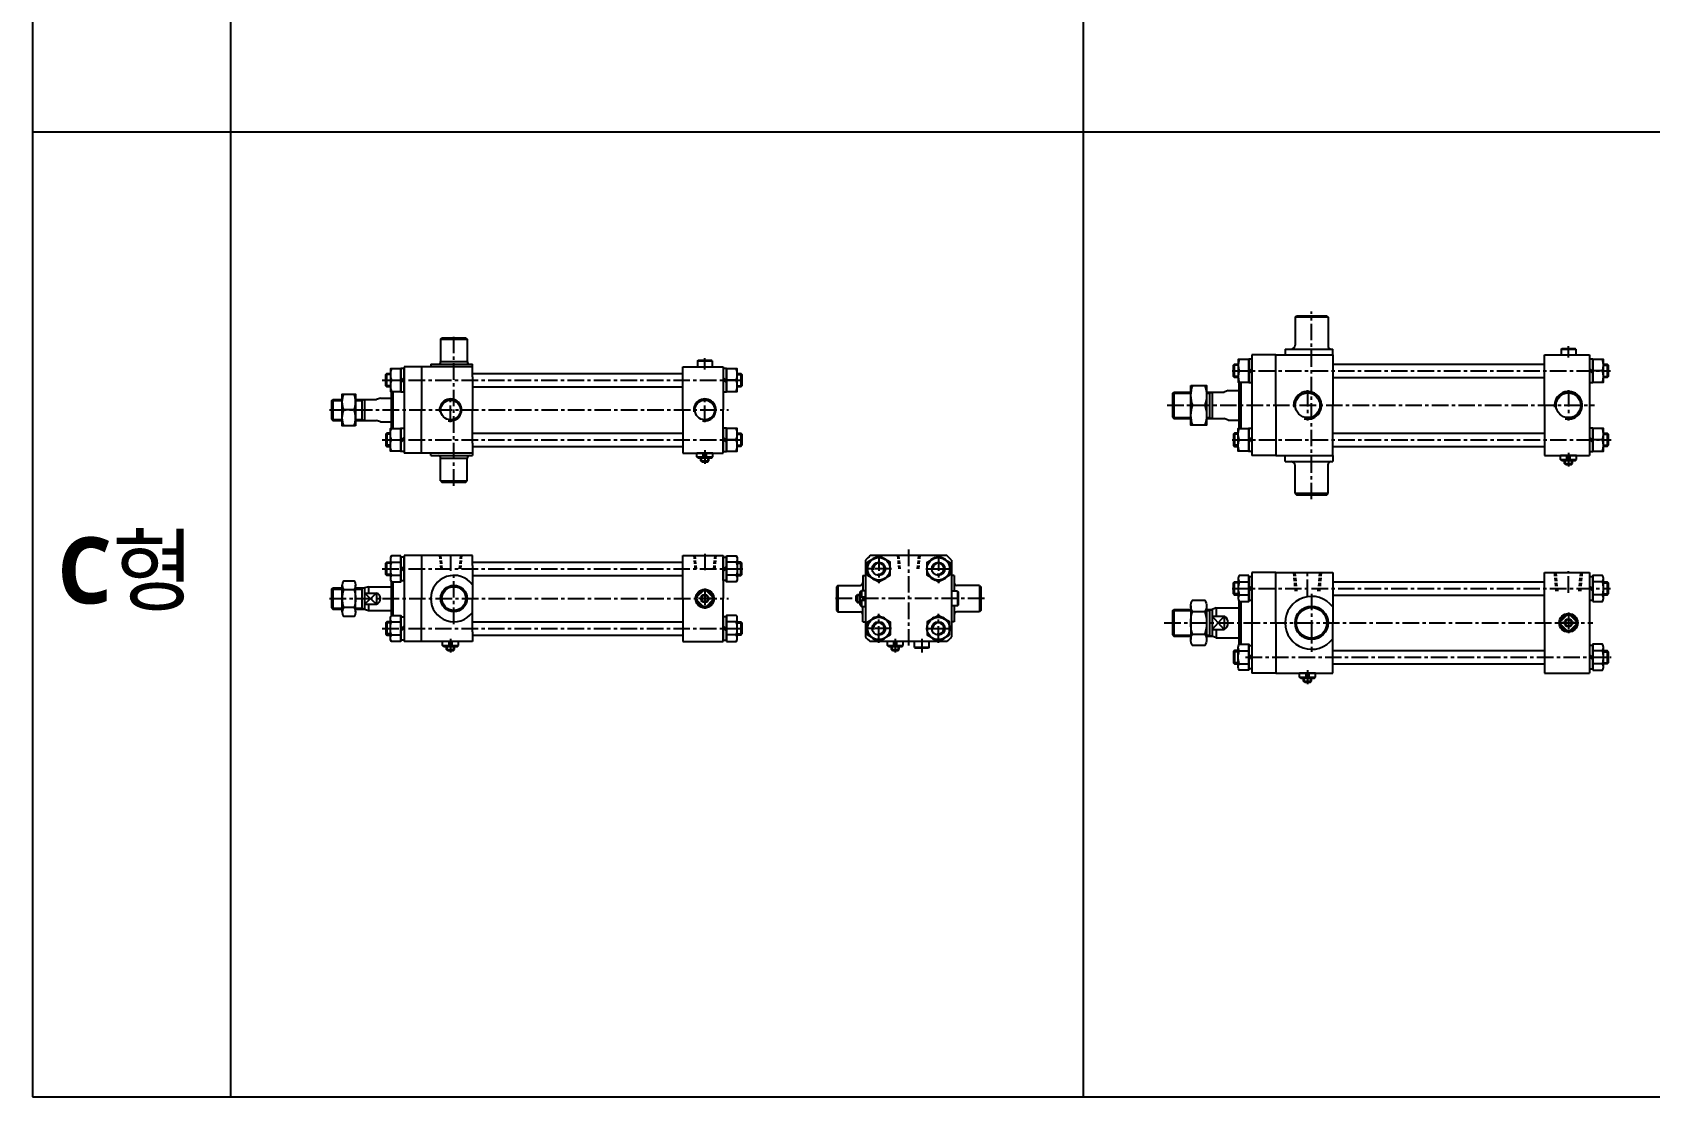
# Model space of a CAD drawing. Extents: x -819 to 29893, y -8942 to 9886.
# Drawn here: x 0 to 1222, y 1846 to 2649 of the extents above; entities that cross this region are included whole.
import ezdxf

# ---------------------------------------------------------------- set-up
doc = ezdxf.new("R2010")
doc.units = 0
doc.header["$LTSCALE"] = 10
doc.header["$MEASUREMENT"] = 0
doc.linetypes.add('CENTER', pattern=[2, 1.25, -0.25, 0.25, -0.25])
doc.linetypes.add('HIDDEN', pattern=[0.375, 0.25, -0.125])
doc.layers.get('0').update_dxf_attribs({"linetype": 'CONTINUOUS'})
for name, color, linetype in [('CENTER', 1, 'CENTER'), ('ML', 7, 'CONTINUOUS'), ('THIN', 3, 'CONTINUOUS')]:
    doc.layers.add(name, color=color, linetype=linetype)
doc.styles.add('문자', font='romans.shx')

msp = doc.modelspace()

# ---------------------------------------------------------------- linework, layer by layer
for p, q in [((0, 3452.3), (0, 1845.5)), ((150, 1845.5), (150, 3452.3)), ((794, 1845.5), (794, 3452.3)), ((0, 2573.9), (4840.2, 2573.9)), ((0, 1845.5), (4840.2, 1845.5))]:
    msp.add_line(p, q)
at = {"layer": 'CENTER'}
for p, q in [((639.3, 2254.9), (639.3, 2233.1)), ((684.3, 2254.9), (684.3, 2233.1)), ((648.8, 2244), (629.9, 2244)), ((674.9, 2244), (693.8, 2244)), ((648.8, 2199), (629.9, 2199)), ((639.3, 2188.1), (639.3, 2209.9)), ((674.9, 2199), (693.8, 2199)), ((684.3, 2188.1), (684.3, 2209.9))]:
    msp.add_line(p, q, dxfattribs=at)
at = {"layer": 'ML'}
for p, q in [((953.7, 2433.9), (954.7, 2434.9)), ((978.7, 2433.9), (953.7, 2433.9)), ((953.7, 2433.9), (953.7, 2412.9)), ((977.7, 2434.9), (978.7, 2433.9)), ((978.7, 2433.9), (978.7, 2411.9)), ((308.4, 2417.4), (309.4, 2418.4)), ((308.4, 2417.4), (308.4, 2400.4)), ((308.4, 2417.4), (328.4, 2417.4)), ((327.4, 2418.4), (328.4, 2417.4)), ((328.4, 2417.4), (328.4, 2400.4)), ((946.2, 2409.9), (946.2, 2405.4)), ((982.2, 2405.4), (982.2, 2409.9)), ((1154.7, 2409.9), (1155.2, 2410.4)), ((1154.7, 2409.9), (1165.7, 2409.9)), ((1155.2, 2410.4), (1165.2, 2410.4)), ((1165.7, 2409.9), (1165.2, 2410.4)), ((280.9, 2396.4), (280.9, 2331.4)), ((293.9, 2396.4), (280.9, 2396.4)), ((332.4, 2396.4), (293.9, 2396.4)), ((293.9, 2396.4), (293.9, 2363.9)), ((300.9, 2398.4), (300.9, 2396.4)), ((308.4, 2400.4), (328.4, 2400.4)), ((332.4, 2396.4), (332.4, 2398.4)), ((332.4, 2388.9), (332.4, 2396.4)), ((491.4, 2363.9), (491.4, 2396.4)), ((491.4, 2396.4), (521.9, 2396.4)), ((502.4, 2400.9), (502.9, 2401.4)), ((502.4, 2400.9), (513.4, 2400.9)), ((502.9, 2401.4), (512.9, 2401.4)), ((513.4, 2400.9), (512.9, 2401.4)), ((521.9, 2396.4), (521.9, 2363.9)), ((908, 2388.4), (908, 2398.4)), ((918.7, 2395.3), (921.2, 2392.8)), ((921.2, 2405.4), (921.2, 2329.4)), ((939.2, 2405.4), (921.2, 2405.4)), ((939.2, 2367.4), (939.2, 2405.4)), ((939.2, 2405.4), (982.2, 2405.4)), ((982.2, 2405.4), (982.2, 2367.4)), ((1142.2, 2367.4), (1142.2, 2405.4)), ((1142.2, 2405.4), (1176.2, 2405.4)), ((1154.7, 2405.4), (1165.7, 2405.4)), ((1176.2, 2405.4), (1176.2, 2329.4)), ((1178.7, 2392.8), (1176.2, 2395.3)), ((1189.4, 2398.4), (1189.4, 2388.4)), ((267.7, 2381.4), (267.7, 2391.4)), ((271.2, 2386.4), (278.4, 2386.4)), ((278.4, 2388.3), (280.9, 2385.8)), ((278.4, 2386.9), (280.9, 2384.4)), ((332.4, 2388.9), (332.4, 2363.9)), ((524.4, 2385.8), (521.9, 2388.3)), ((524.4, 2384.4), (521.9, 2386.9)), ((531.7, 2386.4), (524.4, 2386.4)), ((535.1, 2391.4), (535.1, 2381.4)), ((911.2, 2384.9), (911.2, 2349.9)), ((911.5, 2393.4), (918.7, 2393.4)), ((912.7, 2384.9), (912.7, 2349.9)), ((918.7, 2393.9), (921.2, 2391.4)), ((1178.7, 2391.4), (1176.2, 2393.9)), ((1186, 2393.4), (1178.7, 2393.4)), ((225.9, 2370.9), (226.9, 2371.9)), ((225.9, 2370.9), (225.9, 2356.9)), ((226.9, 2371.9), (226.9, 2355.9)), ((248.9, 2371.9), (248.9, 2355.9)), ((250.9, 2371.9), (250.9, 2355.9)), ((262.9, 2372.9), (259.9, 2371.9)), ((270.9, 2377.9), (270.9, 2349.9)), ((272.4, 2377.9), (272.4, 2349.9)), ((862.2, 2377.4), (862.2, 2357.4)), ((889.2, 2377.4), (889.2, 2357.4)), ((891.2, 2377.4), (891.2, 2357.4)), ((903.2, 2378.6), (900.2, 2377.4)), ((244.1, 2363.9), (235.2, 2363.9)), ((293.9, 2331.4), (293.9, 2363.9)), ((332.4, 2338.9), (332.4, 2363.9)), ((491.4, 2363.9), (491.4, 2331.4)), ((521.9, 2331.4), (521.9, 2363.9)), ((874.9, 2367.4), (885.5, 2367.4)), ((939.2, 2367.4), (939.2, 2329.4)), ((982.2, 2329.4), (982.2, 2367.4)), ((1142.2, 2367.4), (1142.2, 2329.4)), ((225.9, 2356.9), (226.9, 2355.9)), ((262.9, 2354.9), (259.9, 2355.9)), ((267.7, 2346.4), (267.7, 2336.4)), ((535.1, 2346.4), (535.1, 2336.4)), ((903.2, 2356.2), (900.2, 2357.4)), ((908, 2346.4), (908, 2336.4)), ((1189.4, 2346.4), (1189.4, 2336.4)), ((271.2, 2341.4), (278.4, 2341.4)), ((278.4, 2340.8), (280.9, 2343.3)), ((278.4, 2339.4), (280.9, 2341.9)), ((332.4, 2338.9), (332.4, 2331.4)), ((524.4, 2340.8), (521.9, 2343.3)), ((524.4, 2339.4), (521.9, 2341.9)), ((531.7, 2341.4), (524.4, 2341.4)), ((911.5, 2341.4), (918.7, 2341.4)), ((918.7, 2340.8), (921.2, 2343.3)), ((918.7, 2339.4), (921.2, 2341.9)), ((1178.7, 2340.8), (1176.2, 2343.3)), ((1178.7, 2339.4), (1176.2, 2341.9)), ((1186, 2341.4), (1178.7, 2341.4)), ((293.9, 2331.4), (280.9, 2331.4)), ((332.4, 2331.4), (293.9, 2331.4)), ((300.9, 2329.4), (300.9, 2331.4)), ((308.4, 2310.4), (308.4, 2327.4)), ((308.4, 2327.4), (328.4, 2327.4)), ((328.4, 2310.4), (328.4, 2327.4)), ((332.4, 2331.4), (332.4, 2329.4)), ((491.4, 2331.4), (521.9, 2331.4)), ((513.9, 2331.4), (501.9, 2331.4)), ((501.9, 2328.4), (501.9, 2331.4)), ((501.9, 2328.4), (506.7, 2328.4)), ((502.9, 2327.4), (501.9, 2328.4)), ((512.9, 2327.4), (502.9, 2327.4)), ((504.9, 2325.4), (504.9, 2327.4)), ((504.9, 2325.4), (510.9, 2325.4)), ((505.9, 2324.4), (504.9, 2325.4)), ((509.9, 2324.4), (505.9, 2324.4)), ((506.7, 2327.4), (506.7, 2331.4)), ((509.1, 2327.4), (509.1, 2331.4)), ((509.1, 2328.4), (513.9, 2328.4)), ((509.9, 2324.4), (510.9, 2325.4)), ((510.9, 2325.4), (510.9, 2327.4)), ((512.9, 2327.4), (513.9, 2328.4)), ((513.9, 2328.4), (513.9, 2331.4)), ((939.2, 2329.4), (921.2, 2329.4)), ((939.2, 2329.4), (982.2, 2329.4)), ((946.2, 2324.9), (946.2, 2329.4)), ((953.7, 2300.9), (953.7, 2321.9)), ((978.7, 2300.9), (978.7, 2322.9)), ((982.2, 2329.4), (982.2, 2324.9)), ((1142.2, 2329.4), (1176.2, 2329.4)), ((1166.2, 2329.4), (1154.2, 2329.4)), ((1154.2, 2326.4), (1154.2, 2329.4)), ((1154.2, 2326.4), (1159, 2326.4)), ((1155.2, 2325.4), (1154.2, 2326.4)), ((1165.2, 2325.4), (1155.2, 2325.4)), ((1157.2, 2323.4), (1157.2, 2325.4)), ((1157.2, 2323.4), (1163.2, 2323.4)), ((1158.2, 2322.4), (1157.2, 2323.4)), ((1162.2, 2322.4), (1158.2, 2322.4)), ((1159, 2325.4), (1159, 2329.4)), ((1161.4, 2325.4), (1161.4, 2329.4)), ((1161.4, 2326.4), (1166.2, 2326.4)), ((1162.2, 2322.4), (1163.2, 2323.4)), ((1163.2, 2323.4), (1163.2, 2325.4)), ((1165.2, 2325.4), (1166.2, 2326.4)), ((1166.2, 2326.4), (1166.2, 2329.4)), ((308.4, 2310.4), (328.4, 2310.4)), ((308.4, 2310.4), (309.4, 2309.4)), ((327.4, 2309.4), (328.4, 2310.4)), ((978.7, 2300.9), (953.7, 2300.9)), ((953.7, 2300.9), (954.7, 2299.9)), ((977.7, 2299.9), (978.7, 2300.9)), ((267.7, 2239), (267.7, 2249)), ((270.4, 2251.4), (270.4, 2236.6)), ((271.2, 2248.9), (278.4, 2248.9)), ((293.9, 2254), (280.9, 2254)), ((280.9, 2254), (280.9, 2189)), ((293.9, 2254), (293.9, 2221.5)), ((332.4, 2254), (293.9, 2254)), ((332.4, 2246.5), (332.4, 2254)), ((491.4, 2254), (521.9, 2254)), ((491.4, 2221.5), (491.4, 2254)), ((521.9, 2254), (521.9, 2221.5)), ((531.7, 2248.9), (524.4, 2248.9)), ((532.4, 2251.4), (532.4, 2236.6)), ((535.1, 2239), (535.1, 2249)), ((629.3, 2250.4), (629.3, 2192.6)), ((690.7, 2254), (632.9, 2254)), ((694.3, 2250.4), (694.3, 2192.6)), ((271.2, 2239.1), (278.4, 2239.1)), ((278.4, 2246), (280.9, 2243.5)), ((278.4, 2244.5), (280.9, 2242)), ((332.4, 2246.5), (332.4, 2221.5)), ((524.4, 2246), (521.9, 2243.5)), ((524.4, 2244.5), (521.9, 2242)), ((531.7, 2239.1), (524.4, 2239.1)), ((627.3, 2239), (627.3, 2227.5)), ((627.3, 2239), (628.8, 2239)), ((696.3, 2239), (694.8, 2239)), ((696.3, 2239), (696.3, 2227)), ((910.7, 2236.6), (910.7, 2221.8)), ((939.2, 2241.2), (921.2, 2241.2)), ((921.2, 2241.2), (921.2, 2165.2)), ((939.2, 2241.2), (982.2, 2241.2)), ((939.2, 2203.2), (939.2, 2241.2)), ((982.2, 2241.2), (982.2, 2203.2)), ((1142.2, 2203.2), (1142.2, 2241.2)), ((1142.2, 2241.2), (1176.2, 2241.2)), ((1176.2, 2241.2), (1176.2, 2165.2)), ((1186.7, 2221.8), (1186.7, 2236.6)), ((225.9, 2228.5), (226.9, 2229.5)), ((225.9, 2228.5), (225.9, 2214.5)), ((226.9, 2229.5), (226.9, 2213.5)), ((234.1, 2211.4), (234.1, 2231.6)), ((243.1, 2228.2), (235.2, 2228.2)), ((244.2, 2211.4), (244.2, 2231.6)), ((248.9, 2229.5), (248.9, 2213.5)), ((253.9, 2230.5), (250.9, 2229.5)), ((250.9, 2229.5), (250.9, 2213.5)), ((250.9, 2225.6), (259.9, 2225.6)), ((253.9, 2230.5), (253.9, 2225.6)), ((259.9, 2225.6), (259.9, 2217.4)), ((270.9, 2234.6), (270.9, 2208.4)), ((272.4, 2234.2), (272.4, 2208.8)), ((506.7, 2227.4), (502, 2222.7)), ((509.1, 2227.4), (513.8, 2222.7)), ((608.3, 2231.5), (607.3, 2230.5)), ((607.3, 2230.5), (607.3, 2212.5)), ((608.3, 2231.5), (608.3, 2211.5)), ((608.3, 2231.5), (625.3, 2231.5)), ((622.3, 2223.5), (623.3, 2224.5)), ((622.3, 2219.5), (622.3, 2223.5)), ((623.3, 2224.5), (625.3, 2224.5)), ((623.3, 2224.5), (623.3, 2218.5)), ((625.3, 2226.5), (626.3, 2227.5)), ((625.3, 2216.5), (625.3, 2226.5)), ((626.3, 2227.5), (626.3, 2222.7)), ((626.3, 2227.5), (629.3, 2227.5)), ((629.3, 2215.5), (629.3, 2227.5)), ((715.3, 2231.5), (698.3, 2231.5)), ((698.8, 2227), (698.8, 2216)), ((698.8, 2227), (699.3, 2226.5)), ((699.3, 2226.5), (699.3, 2216.5)), ((715.3, 2231.5), (715.3, 2211.5)), ((715.3, 2231.5), (716.3, 2230.5)), ((716.3, 2230.5), (716.3, 2212.5)), ((908, 2224.2), (908, 2234.2)), ((911.5, 2234.1), (918.7, 2234.1)), ((911.5, 2224.3), (918.7, 2224.3)), ((918.7, 2231.2), (921.2, 2228.7)), ((918.7, 2229.7), (921.2, 2227.2)), ((1178.7, 2228.7), (1176.2, 2231.2)), ((1178.7, 2227.2), (1176.2, 2229.7)), ((1186, 2234.1), (1178.7, 2234.1)), ((1186, 2224.3), (1178.7, 2224.3)), ((1189.4, 2234.2), (1189.4, 2224.2)), ((225.9, 2214.5), (226.9, 2213.5)), ((243.1, 2214.7), (235.2, 2214.7)), ((250.9, 2217.4), (259.9, 2217.4)), ((250.9, 2213.5), (253.9, 2212.5)), ((253.9, 2217.4), (253.9, 2212.5)), ((293.9, 2189), (293.9, 2221.5)), ((332.4, 2196.5), (332.4, 2221.5)), ((491.4, 2221.5), (491.4, 2189)), ((502, 2220.3), (506.7, 2215.6)), ((513.8, 2220.3), (509.1, 2215.6)), ((521.9, 2189), (521.9, 2221.5)), ((607.3, 2212.5), (608.3, 2211.5)), ((608.3, 2211.5), (625.3, 2211.5)), ((622.3, 2219.5), (623.3, 2218.5)), ((623.3, 2218.5), (625.3, 2218.5)), ((625.3, 2222.7), (629.3, 2222.7)), ((625.3, 2220.3), (629.3, 2220.3)), ((625.3, 2216.5), (626.3, 2215.5)), ((626.3, 2220.3), (626.3, 2215.5)), ((626.3, 2215.5), (629.3, 2215.5)), ((627.3, 2204), (627.3, 2215.5)), ((696.3, 2216), (696.3, 2204)), ((715.3, 2211.5), (698.3, 2211.5)), ((698.8, 2216), (699.3, 2216.5)), ((716.3, 2212.5), (715.3, 2211.5)), ((862.2, 2213.2), (862.2, 2193.2)), ((874.9, 2216), (874.9, 2190.5)), ((876.2, 2211.7), (885.6, 2211.7)), ((886.9, 2216), (886.9, 2190.5)), ((889.2, 2213.2), (889.2, 2193.2)), ((894.2, 2214.4), (891.2, 2213.2)), ((891.2, 2213.2), (891.2, 2193.2)), ((894.2, 2214.4), (894.2, 2208.2)), ((911.2, 2219.8), (911.2, 2186.6)), ((912.7, 2219.4), (912.7, 2187)), ((267.7, 2204), (267.7, 2194)), ((270.4, 2191.6), (270.4, 2206.4)), ((271.2, 2203.9), (278.4, 2203.9)), ((278.4, 2198.5), (280.9, 2201)), ((278.4, 2197), (280.9, 2199.5)), ((524.4, 2198.5), (521.9, 2201)), ((524.4, 2197), (521.9, 2199.5)), ((531.7, 2203.9), (524.4, 2203.9)), ((532.4, 2191.6), (532.4, 2206.4)), ((535.1, 2204), (535.1, 2194)), ((627.3, 2204), (628.8, 2204)), ((696.3, 2204), (694.8, 2204)), ((891.2, 2208.2), (900.5, 2208.2)), ((900.2, 2208.2), (900.2, 2198.2)), ((939.2, 2203.2), (939.2, 2165.2)), ((982.2, 2165.2), (982.2, 2203.2)), ((1142.2, 2203.2), (1142.2, 2165.2)), ((1159, 2209.1), (1154.4, 2204.4)), ((1154.4, 2202), (1159, 2197.3)), ((1161.4, 2209.1), (1166.1, 2204.4)), ((1166.1, 2202), (1161.4, 2197.3)), ((271.2, 2194.1), (278.4, 2194.1)), ((293.9, 2189), (280.9, 2189)), ((332.4, 2189), (293.9, 2189)), ((321.9, 2189), (309.9, 2189)), ((309.9, 2186), (309.9, 2189)), ((314.7, 2185), (314.7, 2189)), ((317.1, 2185), (317.1, 2189)), ((321.9, 2186), (321.9, 2189)), ((332.4, 2196.5), (332.4, 2189)), ((491.4, 2189), (521.9, 2189)), ((531.7, 2194.1), (524.4, 2194.1)), ((690.7, 2189), (632.9, 2189)), ((645.8, 2186), (645.8, 2189)), ((650.6, 2185), (650.6, 2189)), ((653, 2185), (653, 2189)), ((657.8, 2186), (657.8, 2189)), ((876.2, 2194.7), (885.6, 2194.7)), ((891.2, 2198.2), (900.2, 2198.2)), ((894.2, 2192), (891.2, 2193.2)), ((894.2, 2198.2), (894.2, 2192)), ((310.9, 2185), (309.9, 2186)), ((309.9, 2186), (314.7, 2186)), ((320.9, 2185), (310.9, 2185)), ((312.9, 2183), (312.9, 2185)), ((312.9, 2183), (318.9, 2183)), ((313.9, 2182), (312.9, 2183)), ((317.9, 2182), (313.9, 2182)), ((317.1, 2186), (321.9, 2186)), ((317.9, 2182), (318.9, 2183)), ((318.9, 2183), (318.9, 2185)), ((320.9, 2185), (321.9, 2186)), ((645.8, 2186), (650.6, 2186)), ((646.8, 2185), (645.8, 2186)), ((656.8, 2185), (646.8, 2185)), ((648.8, 2183), (648.8, 2185)), ((648.8, 2183), (654.8, 2183)), ((649.8, 2182), (648.8, 2183)), ((653.8, 2182), (649.8, 2182)), ((653, 2186), (657.8, 2186)), ((653.8, 2182), (654.8, 2183)), ((654.8, 2183), (654.8, 2185)), ((656.8, 2185), (657.8, 2186)), ((677.3, 2184.5), (666.3, 2184.5)), ((666.3, 2184.5), (666.8, 2184)), ((676.8, 2184), (666.8, 2184)), ((677.3, 2184.5), (676.8, 2184)), ((908, 2182.2), (908, 2172.2)), ((910.7, 2169.8), (910.7, 2184.6)), ((911.5, 2182.1), (918.7, 2182.1)), ((918.7, 2176.7), (921.2, 2179.2)), ((918.7, 2175.2), (921.2, 2177.7)), ((1178.7, 2176.7), (1176.2, 2179.2)), ((1178.7, 2175.2), (1176.2, 2177.7)), ((1186, 2182.1), (1178.7, 2182.1)), ((1186.7, 2169.8), (1186.7, 2184.6)), ((1189.4, 2182.2), (1189.4, 2172.2)), ((911.5, 2172.3), (918.7, 2172.3)), ((939.2, 2165.2), (921.2, 2165.2)), ((939.2, 2165.2), (982.2, 2165.2)), ((969.2, 2165.2), (957.2, 2165.2)), ((957.2, 2162.2), (957.2, 2165.2)), ((958.2, 2161.2), (957.2, 2162.2)), ((957.2, 2162.2), (962, 2162.2)), ((962, 2161.2), (962, 2165.2)), ((964.4, 2161.2), (964.4, 2165.2)), ((964.4, 2162.2), (969.2, 2162.2)), ((968.2, 2161.2), (969.2, 2162.2)), ((969.2, 2162.2), (969.2, 2165.2)), ((1142.2, 2165.2), (1176.2, 2165.2)), ((1186, 2172.3), (1178.7, 2172.3)), ((968.2, 2161.2), (958.2, 2161.2)), ((960.2, 2159.2), (960.2, 2161.2)), ((960.2, 2159.2), (966.2, 2159.2)), ((961.2, 2158.2), (960.2, 2159.2)), ((965.2, 2158.2), (961.2, 2158.2)), ((965.2, 2158.2), (966.2, 2159.2)), ((966.2, 2159.2), (966.2, 2161.2))]:
    msp.add_line(p, q, dxfattribs=at)
at = {"layer": 'ML', "color": 7, "linetype": 'Continuous'}
for p, q in [((954.7, 2434.9), (977.7, 2434.9)), ((309.4, 2418.4), (327.4, 2418.4)), ((946.2, 2409.9), (982.2, 2409.9)), ((1154.7, 2409.9), (1154.7, 2405.4)), ((1165.7, 2409.9), (1165.7, 2405.4)), ((300.9, 2398.4), (332.4, 2398.4)), ((502.4, 2400.9), (502.4, 2396.4)), ((513.4, 2400.9), (513.4, 2396.4)), ((982.2, 2398.4), (1142.2, 2398.4)), ((332.4, 2391.4), (491.4, 2391.4)), ((982.2, 2388.4), (1142.2, 2388.4)), ((226.9, 2371.9), (234.1, 2371.9)), ((244.1, 2371.9), (259.9, 2371.9)), ((262.9, 2372.9), (270.9, 2372.9)), ((332.4, 2381.4), (491.4, 2381.4)), ((861.2, 2376.4), (862.2, 2377.4)), ((861.2, 2376.4), (861.2, 2358.4)), ((862.2, 2377.4), (874.9, 2377.4)), ((886.9, 2377.4), (891.2, 2377.4)), ((891.2, 2377.4), (900.2, 2377.4)), ((903.2, 2378.6), (911.2, 2378.6)), ((861.2, 2358.4), (862.2, 2357.4)), ((226.9, 2355.9), (234.1, 2355.9)), ((244.1, 2355.9), (259.9, 2355.9)), ((262.9, 2354.9), (270.9, 2354.9)), ((332.4, 2346.4), (491.4, 2346.4)), ((862.2, 2357.4), (874.9, 2357.4)), ((886.9, 2357.4), (891.2, 2357.4)), ((891.2, 2357.4), (900.2, 2357.4)), ((903.2, 2356.2), (911.2, 2356.2)), ((982.2, 2346.4), (1142.2, 2346.4)), ((332.4, 2336.4), (491.4, 2336.4)), ((982.2, 2336.4), (1142.2, 2336.4)), ((300.9, 2329.4), (332.4, 2329.4)), ((946.2, 2324.9), (982.2, 2324.9)), ((309.4, 2309.4), (327.4, 2309.4)), ((954.7, 2299.9), (977.7, 2299.9)), ((332.4, 2249), (491.4, 2249)), ((332.4, 2239), (491.4, 2239)), ((226.9, 2229.5), (234.1, 2229.5)), ((244.2, 2229.5), (250.9, 2229.5)), ((253.9, 2230.5), (270.9, 2230.5)), ((698.8, 2227), (694.3, 2227)), ((982.2, 2234.2), (1142.2, 2234.2)), ((982.2, 2224.2), (1142.2, 2224.2)), ((226.9, 2213.5), (234.1, 2213.5)), ((244.2, 2213.5), (250.9, 2213.5)), ((253.9, 2212.5), (270.9, 2212.5)), ((698.8, 2216), (694.3, 2216)), ((861.2, 2212.2), (862.2, 2213.2)), ((861.2, 2212.2), (861.2, 2194.2)), ((862.2, 2213.2), (874.9, 2213.2)), ((886.9, 2213.2), (891.2, 2213.2)), ((894.2, 2214.4), (911.2, 2214.4)), ((332.4, 2204), (491.4, 2204)), ((332.4, 2194), (491.4, 2194)), ((666.3, 2184.5), (666.3, 2189)), ((677.3, 2184.5), (677.3, 2189)), ((861.2, 2194.2), (862.2, 2193.2)), ((862.2, 2193.2), (874.9, 2193.2)), ((886.9, 2193.2), (891.2, 2193.2)), ((894.2, 2192), (911.2, 2192)), ((982.2, 2182.2), (1142.2, 2182.2)), ((982.2, 2172.2), (1142.2, 2172.2))]:
    msp.add_line(p, q, dxfattribs=at)
at = {"layer": 'ML', "color": 1, "linetype": 'CENTER'}
for p, q in [((966.2, 2296.5), (966.2, 2438.3)), ((318.4, 2306.7), (318.4, 2419.5)), ((1160.2, 2403.4), (1160.2, 2412.1)), ((507.9, 2394.4), (507.9, 2403.1)), ((264.2, 2386.4), (538.3, 2386.4)), ((906.2, 2393.4), (1191.9, 2393.4)), ((315.9, 2354.7), (315.9, 2373.1)), ((507.9, 2354.7), (507.9, 2373.1)), ((963.2, 2378.9), (963.2, 2355.9)), ((1160.2, 2378.9), (1160.2, 2355.9)), ((224.5, 2363.9), (525.9, 2363.9)), ((857.1, 2367.4), (1179.9, 2367.4)), ((264.2, 2341.4), (538.3, 2341.4)), ((507.9, 2333.6), (507.9, 2323.2)), ((906.3, 2341.4), (1192.6, 2341.4)), ((1160.2, 2331.6), (1160.2, 2321.2)), ((315.9, 2254.9), (315.9, 2242.3)), ((507.9, 2255.4), (507.9, 2241.9)), ((661.8, 2258.5), (661.8, 2184.1)), ((264.2, 2244), (538.3, 2244)), ((318.4, 2202.2), (318.4, 2240.7)), ((963.2, 2223.4), (963.2, 2242.1)), ((1160.2, 2225.9), (1160.2, 2242.1)), ((507.9, 2229.2), (507.9, 2213.8)), ((906.2, 2229.2), (1191.9, 2229.2)), ((966.2, 2225.2), (966.2, 2181.2)), ((224.5, 2221.5), (525.9, 2221.5)), ((515.6, 2221.5), (500.2, 2221.5)), ((719.1, 2221.5), (604.2, 2221.5)), ((264.2, 2199), (538.3, 2199)), ((854.9, 2203.2), (1178.7, 2203.2)), ((1167.9, 2203.2), (1152.5, 2203.2)), ((1160.2, 2210.9), (1160.2, 2195.5)), ((315.9, 2191.2), (315.9, 2180.8)), ((651.8, 2191.2), (651.8, 2180.9)), ((671.8, 2191.2), (671.8, 2180.9)), ((916.4, 2177.2), (1192.6, 2177.2)), ((963.2, 2167.4), (963.2, 2157))]:
    msp.add_line(p, q, dxfattribs=at)
at = {"layer": 'ML', "color": 2, "linetype": 'Continuous'}
for p, q in [((226.2, 2371.1), (234.1, 2371.1)), ((244.1, 2371.1), (248.9, 2371.1)), ((861.5, 2376.6), (874.9, 2376.6)), ((886.9, 2376.6), (889.2, 2376.6)), ((861.5, 2358.1), (874.9, 2358.1)), ((886.9, 2358.1), (889.2, 2358.1)), ((226.2, 2356.6), (234.1, 2356.6)), ((244.1, 2356.6), (248.9, 2356.6)), ((226.2, 2228.7), (234.1, 2228.7)), ((244.2, 2228.7), (248.9, 2228.7)), ((226.2, 2214.2), (234.1, 2214.2)), ((244.2, 2214.2), (248.9, 2214.2)), ((861.5, 2212.5), (874.9, 2212.5)), ((886.9, 2212.5), (889.2, 2212.5)), ((861.5, 2194), (874.9, 2194)), ((886.9, 2194), (889.2, 2194))]:
    msp.add_line(p, q, dxfattribs=at)
at = {"layer": 'ML', "color": 2}
for p, q in [((248.9, 2371.1), (250.2, 2371.9)), ((889.2, 2376.6), (890.5, 2377.4)), ((889.2, 2358.1), (890.5, 2357.4)), ((248.9, 2356.6), (250.2, 2355.9)), ((505.4, 2324.9), (505.4, 2327.4)), ((510.4, 2324.9), (510.4, 2327.4)), ((1157.7, 2322.9), (1157.7, 2325.4)), ((1162.7, 2322.9), (1162.7, 2325.4)), ((248.9, 2228.7), (250.2, 2229.5)), ((259.9, 2225.6), (250.9, 2217.4)), ((259.9, 2217.4), (250.9, 2225.6)), ((622.8, 2224), (625.3, 2224)), ((248.9, 2214.2), (250.2, 2213.5)), ((622.8, 2219), (625.3, 2219)), ((889.2, 2212.5), (890.5, 2213.2)), ((900.2, 2208.2), (891.2, 2198.2)), ((900.2, 2198.2), (891.2, 2208.2)), ((889.2, 2194), (890.5, 2193.2)), ((313.4, 2182.5), (313.4, 2185)), ((318.4, 2182.5), (318.4, 2185)), ((649.3, 2182.5), (649.3, 2185)), ((654.3, 2182.5), (654.3, 2185)), ((960.7, 2158.7), (960.7, 2161.2)), ((965.7, 2158.7), (965.7, 2161.2))]:
    msp.add_line(p, q, dxfattribs=at)
at = {"layer": 'ML', "color": 6, "linetype": 'HIDDEN'}
for p, q in [((307.6, 2254), (308.5, 2244)), ((308.4, 2254), (309.3, 2244)), ((323.4, 2254), (322.5, 2244)), ((324.2, 2254), (323.4, 2244)), ((499.6, 2254), (500.5, 2244)), ((500.4, 2254), (501.3, 2244)), ((515.4, 2254), (514.5, 2244)), ((516.2, 2254), (515.4, 2244)), ((653.5, 2254), (654.4, 2244)), ((654.3, 2254), (655.2, 2244)), ((669.3, 2254), (668.4, 2244)), ((670.2, 2254), (669.3, 2244)), ((954, 2227.2), (952.8, 2241.2)), ((955.1, 2227.2), (953.9, 2241.2)), ((971.3, 2227.2), (972.5, 2241.2)), ((972.5, 2227.2), (973.7, 2241.2)), ((1151, 2227.2), (1149.8, 2241.2)), ((1152.1, 2227.2), (1150.9, 2241.2)), ((1168.3, 2227.2), (1169.5, 2241.2)), ((1169.5, 2227.2), (1170.7, 2241.2))]:
    msp.add_line(p, q, dxfattribs=at)
at = {"layer": 'ML'}
for points in [[(278.4, 2394.9), (270.4, 2394.9), (270.4, 2377.9), (278.4, 2377.9)], [(524.4, 2377.9), (532.4, 2377.9), (532.4, 2394.9), (524.4, 2394.9)], [(918.7, 2401.9), (910.7, 2401.9), (910.7, 2384.9), (918.7, 2384.9)], [(1178.7, 2384.9), (1186.7, 2384.9), (1186.7, 2401.9), (1178.7, 2401.9)], [(874.9, 2382.4), (886.9, 2382.4), (886.9, 2352.4), (874.9, 2352.4)], [(244.1, 2351.9), (234.1, 2351.9), (234.1, 2375.9), (244.1, 2375.9)], [(278.4, 2332.9), (270.4, 2332.9), (270.4, 2349.9), (278.4, 2349.9)], [(524.4, 2332.9), (532.4, 2332.9), (532.4, 2349.9), (524.4, 2349.9)], [(918.7, 2332.9), (910.7, 2332.9), (910.7, 2349.9), (918.7, 2349.9)], [(1178.7, 2332.9), (1186.7, 2332.9), (1186.7, 2349.9), (1178.7, 2349.9)]]:
    msp.add_lwpolyline(points, close=True, dxfattribs=at)
for points in [[(271.2, 2394.9, 0.178633), (271.2, 2386.4, 0.178633), (271.2, 2377.9)], [(531.7, 2377.9, 0.178633), (531.7, 2386.4, 0.178633), (531.7, 2394.9)], [(911.5, 2401.9, 0.178633), (911.5, 2393.4, 0.178633), (911.5, 2384.9)], [(1186, 2384.9, 0.178633), (1186, 2393.4, 0.178633), (1186, 2401.9)], [(876.2, 2382.4, 0.178633), (876.2, 2367.4, 0.178633), (876.2, 2352.4)], [(885.5, 2382.4, -0.178633), (885.5, 2367.4, -0.178633), (885.5, 2352.4)], [(235.2, 2351.9, -0.178633), (235.2, 2363.9, -0.178633), (235.2, 2375.9)], [(243.1, 2351.9, 0.178633), (243.1, 2363.9, 0.178633), (243.1, 2375.9)], [(271.2, 2332.9, -0.178633), (271.2, 2341.4, -0.178633), (271.2, 2349.9)], [(531.7, 2332.9, 0.178633), (531.7, 2341.4, 0.178633), (531.7, 2349.9)], [(911.5, 2332.9, -0.178633), (911.5, 2341.4, -0.178633), (911.5, 2349.9)], [(1186, 2332.9, 0.178633), (1186, 2341.4, 0.178633), (1186, 2349.9)], [(278.4, 2253.8), (271.2, 2253.8, 0.309401), (271.2, 2248.9, 0.154701), (271.2, 2239.1, 0.309401), (271.2, 2234.2), (278.4, 2234.2), (278.4, 2253.8)], [(524.4, 2253.8), (531.7, 2253.8, -0.309401), (531.7, 2248.9, -0.154701), (531.7, 2239.1, -0.309401), (531.7, 2234.2), (524.4, 2234.2), (524.4, 2253.8)], [(918.7, 2239), (911.5, 2239, 0.309401), (911.5, 2234.1, 0.154701), (911.5, 2224.3, 0.309401), (911.5, 2219.4), (918.7, 2219.4), (918.7, 2239)], [(1178.7, 2219.4), (1186, 2219.4, 0.309401), (1186, 2224.3, 0.154701), (1186, 2234.1, 0.309401), (1186, 2239), (1178.7, 2239), (1178.7, 2219.4)], [(243.1, 2214.7, -0.309401), (243.1, 2208), (235.2, 2208, -0.309401), (235.2, 2214.7, -0.154701), (235.2, 2228.2, -0.309401), (235.2, 2235), (243.1, 2235, -0.309401), (243.1, 2228.2, -0.154701), (243.1, 2214.7, 0.178633)], [(876.2, 2211.7, -0.309401), (876.2, 2220.2), (885.6, 2220.2, -0.309401), (885.6, 2211.7, -0.154701), (885.6, 2194.7, -0.309401), (885.6, 2186.2), (876.2, 2186.2, -0.309401), (876.2, 2194.7, -0.154701), (876.2, 2211.7)], [(278.4, 2189.2), (271.2, 2189.2, -0.309401), (271.2, 2194.1, -0.154701), (271.2, 2203.9, -0.309401), (271.2, 2208.8), (278.4, 2208.8), (278.4, 2189.2)], [(524.4, 2189.2), (531.7, 2189.2, 0.309401), (531.7, 2194.1, 0.154701), (531.7, 2203.9, 0.309401), (531.7, 2208.8), (524.4, 2208.8), (524.4, 2189.2)], [(918.7, 2167.4), (911.5, 2167.4, -0.309401), (911.5, 2172.3, -0.154701), (911.5, 2182.1, -0.309401), (911.5, 2187), (918.7, 2187), (918.7, 2167.4)], [(1178.7, 2167.4), (1186, 2167.4, 0.309401), (1186, 2172.3, 0.154701), (1186, 2182.1, 0.309401), (1186, 2187), (1178.7, 2187), (1178.7, 2167.4)]]:
    msp.add_lwpolyline(points, format="xyb", dxfattribs=at)
for points in [[(280.9, 2377.6), (280.9, 2395.2), (278.4, 2395.2), (278.4, 2377.6), (280.9, 2377.6)], [(521.9, 2395.2), (521.9, 2377.6), (524.4, 2377.6), (524.4, 2395.2), (521.9, 2395.2)], [(910.7, 2388.4), (908, 2388.4), (907.2, 2389.2), (907.2, 2397.6), (908, 2398.4), (910.7, 2398.4)], [(921.2, 2384.6), (921.2, 2402.2), (918.7, 2402.2), (918.7, 2384.6), (921.2, 2384.6)], [(1176.2, 2402.2), (1176.2, 2384.6), (1178.7, 2384.6), (1178.7, 2402.2), (1176.2, 2402.2)], [(1186.7, 2398.4), (1189.4, 2398.4), (1190.2, 2397.6), (1190.2, 2389.2), (1189.4, 2388.4), (1186.7, 2388.4)], [(270.4, 2381.4), (267.7, 2381.4), (266.9, 2382.2), (266.9, 2390.6), (267.7, 2391.4), (270.4, 2391.4)], [(532.4, 2391.4), (535.1, 2391.4), (535.9, 2390.6), (535.9, 2382.2), (535.1, 2381.4), (532.4, 2381.4)], [(270.4, 2346.4), (267.7, 2346.4), (266.9, 2345.6), (266.9, 2337.2), (267.7, 2336.4), (270.4, 2336.4)], [(280.9, 2350.2), (280.9, 2332.6), (278.4, 2332.6), (278.4, 2350.2), (280.9, 2350.2)], [(521.9, 2350.2), (521.9, 2332.6), (524.4, 2332.6), (524.4, 2350.2), (521.9, 2350.2)], [(532.4, 2346.4), (535.1, 2346.4), (535.9, 2345.6), (535.9, 2337.2), (535.1, 2336.4), (532.4, 2336.4)], [(910.7, 2346.4), (908, 2346.4), (907.2, 2345.6), (907.2, 2337.2), (908, 2336.4), (910.7, 2336.4)], [(921.2, 2350.2), (921.2, 2332.6), (918.7, 2332.6), (918.7, 2350.2), (921.2, 2350.2)], [(1176.2, 2350.2), (1176.2, 2332.6), (1178.7, 2332.6), (1178.7, 2350.2), (1176.2, 2350.2)], [(1186.7, 2346.4), (1189.4, 2346.4), (1190.2, 2345.6), (1190.2, 2337.2), (1189.4, 2336.4), (1186.7, 2336.4)], [(270.4, 2239), (267.7, 2239), (266.9, 2239.8), (266.9, 2248.2), (267.7, 2249), (270.4, 2249)], [(280.9, 2235.2), (280.9, 2252.8), (278.4, 2252.8), (278.4, 2235.2), (280.9, 2235.2)], [(521.9, 2235.2), (521.9, 2252.8), (524.4, 2252.8), (524.4, 2235.2), (521.9, 2235.2)], [(532.4, 2239), (535.1, 2239), (535.9, 2239.8), (535.9, 2248.2), (535.1, 2249), (532.4, 2249)], [(630.8, 2248.9), (630.8, 2239.1), (639.3, 2234.2), (647.8, 2239.1), (647.8, 2248.9), (639.3, 2253.8), (630.8, 2248.9)], [(692.8, 2248.9), (692.8, 2239.1), (684.3, 2234.2), (675.8, 2239.1), (675.8, 2248.9), (684.3, 2253.8), (692.8, 2248.9)], [(921.2, 2220.4), (921.2, 2238), (918.7, 2238), (918.7, 2220.4), (921.2, 2220.4)], [(1176.2, 2238), (1176.2, 2220.4), (1178.7, 2220.4), (1178.7, 2238), (1176.2, 2238)], [(910.7, 2224.2), (908, 2224.2), (907.2, 2225), (907.2, 2233.4), (908, 2234.2), (910.7, 2234.2)], [(1186.7, 2234.2), (1189.4, 2234.2), (1190.2, 2233.4), (1190.2, 2225), (1189.4, 2224.2), (1186.7, 2224.2)], [(270.4, 2204), (267.7, 2204), (266.9, 2203.2), (266.9, 2194.8), (267.7, 2194), (270.4, 2194)], [(280.9, 2207.8), (280.9, 2190.2), (278.4, 2190.2), (278.4, 2207.8), (280.9, 2207.8)], [(521.9, 2207.8), (521.9, 2190.2), (524.4, 2190.2), (524.4, 2207.8), (521.9, 2207.8)], [(532.4, 2204), (535.1, 2204), (535.9, 2203.2), (535.9, 2194.8), (535.1, 2194), (532.4, 2194)], [(630.8, 2194.1), (630.8, 2203.9), (639.3, 2208.8), (647.8, 2203.9), (647.8, 2194.1), (639.3, 2189.2), (630.8, 2194.1)], [(692.8, 2194.1), (692.8, 2203.9), (684.3, 2208.8), (675.8, 2203.9), (675.8, 2194.1), (684.3, 2189.2), (692.8, 2194.1)], [(910.7, 2182.2), (908, 2182.2), (907.2, 2181.4), (907.2, 2173), (908, 2172.2), (910.7, 2172.2)], [(921.2, 2186), (921.2, 2168.4), (918.7, 2168.4), (918.7, 2186), (921.2, 2186)], [(1176.2, 2186), (1176.2, 2168.4), (1178.7, 2168.4), (1178.7, 2186), (1176.2, 2186)], [(1186.7, 2182.2), (1189.4, 2182.2), (1190.2, 2181.4), (1190.2, 2173), (1189.4, 2172.2), (1186.7, 2172.2)]]:
    msp.add_lwpolyline(points, dxfattribs=at)
for centre, radius in [((315.9, 2363.9), 7.48), ((507.9, 2363.9), 7.48), ((963.2, 2367.4), 9.32), ((1160.2, 2367.4), 9.32), ((639.3, 2244), 8.5), ((639.3, 2244), 5), ((684.3, 2244), 8.5), ((684.3, 2244), 5), ((318.4, 2221.5), 10), ((318.4, 2221.5), 9), ((507.9, 2221.5), 7), ((507.9, 2221.5), 6), ((507.9, 2221.5), 3), ((966.2, 2203.2), 12.5), ((966.2, 2203.2), 11.5), ((639.3, 2199), 8.5), ((639.3, 2199), 5), ((684.3, 2199), 8.5), ((684.3, 2199), 5), ((1160.2, 2203.2), 7), ((1160.2, 2203.2), 6), ((1160.2, 2203.2), 3)]:
    msp.add_circle(centre, radius, dxfattribs=at)
at = {"layer": 'ML', "color": 2}
for centre in [(507.9, 2221.5), (1160.2, 2203.2)]:
    msp.add_circle(centre, 2.5, dxfattribs=at)
at = {"layer": 'ML'}
for centre, radius, start, end in [((950.7, 2412.9), 3, 270, 0), ((980.7, 2411.9), 2, 180, 270), ((306.4, 2400.4), 2, 270, 0), ((330.4, 2400.4), 2, 180, 270), ((306.4, 2327.4), 2, 0, 90), ((330.4, 2327.4), 2, 90, 180), ((950.7, 2321.9), 3, 0, 90), ((980.7, 2322.9), 2, 90, 180), ((661.8, 2221.5), 43.5, 131.6579, 138.3421), ((639.3, 2244), 8.8, 104.9963, 135.0037), ((639.3, 2244), 8.8, 44.9963, 75.0037), ((684.3, 2244), 8.8, 104.9963, 135.0037), ((684.3, 2244), 8.8, 44.9963, 75.0037), ((661.8, 2221.5), 43.5, 41.6579, 48.3421), ((318.4, 2221.5), 17.5, 36.8699, 323.1301), ((628.8, 2239.5), 0.5, 270, 0), ((639.3, 2244), 8.8, 164.9963, 195.0037), ((639.3, 2244), 8.8, 224.9963, 255.0037), ((639.3, 2244), 8.8, 284.9963, 315.0037), ((639.3, 2244), 8.8, 344.9963, 15.0037), ((684.3, 2244), 8.8, 164.9963, 195.0037), ((684.3, 2244), 8.8, 224.9963, 255.0037), ((684.3, 2244), 8.8, 284.9963, 315.0037), ((684.3, 2244), 8.8, 344.9963, 15.0037), ((694.8, 2239.5), 0.5, 180, 270), ((258.6, 2221.5), 4.33, 287.9202, 72.0798), ((625.3, 2233.5), 2, 270, 0), ((698.3, 2233.5), 2, 180, 270), ((625.3, 2209.5), 2, 0, 90), ((698.3, 2209.5), 2, 90, 180), ((966.2, 2203.2), 20, 36.8699, 323.1301), ((628.8, 2203.5), 0.5, 0, 90), ((639.3, 2199), 8.8, 164.9963, 195.0037), ((639.3, 2199), 8.8, 104.9963, 135.0037), ((639.3, 2199), 8.8, 44.9963, 75.0037), ((639.3, 2199), 8.8, 344.9963, 15.0037), ((684.3, 2199), 8.8, 164.9963, 195.0037), ((684.3, 2199), 8.8, 104.9963, 135.0037), ((684.3, 2199), 8.8, 44.9963, 75.0037), ((684.3, 2199), 8.8, 344.9963, 15.0037), ((694.8, 2203.5), 0.5, 90, 180), ((897.3, 2203.3), 5.89, 299.364, 57.3312), ((661.8, 2221.5), 43.5, 221.6579, 228.3421), ((639.3, 2199), 8.8, 224.9963, 255.0037), ((639.3, 2199), 8.8, 284.9963, 315.0037), ((684.3, 2199), 8.8, 224.9963, 255.0037), ((684.3, 2199), 8.8, 284.9963, 315.0037), ((661.8, 2221.5), 43.5, 311.6579, 318.3421)]:
    msp.add_arc(centre, radius, start, end, dxfattribs=at)
at = {"layer": 'ML', "color": 2}
for centre, radius, start, end in [((315.9, 2363.9), 8.33, 257.7757, 190.5803), ((507.9, 2363.9), 8.33, 257.7757, 190.5803), ((963.2, 2367.4), 10.5, 255.8665, 186.9898), ((1160.2, 2367.4), 10.5, 255.8665, 186.9898), ((639.3, 2244), 4.19, 259.1333, 190.7369), ((684.3, 2244), 4.19, 256.0782, 189.9609), ((507.9, 2221.5), 6.5, 262.191, 185.6433), ((639.3, 2199), 4.19, 259.5017, 192.7138), ((684.3, 2199), 4.19, 256.8489, 192.1583), ((1160.2, 2203.2), 6.5, 262.191, 185.6433)]:
    msp.add_arc(centre, radius, start, end, dxfattribs=at)
at = {"layer": 'THIN', "color": 2}
for p, q in [((910.7, 2397.6), (907.2, 2397.6)), ((1186.7, 2397.6), (1190.2, 2397.6)), ((270.4, 2390.6), (266.9, 2390.6)), ((270.4, 2382.2), (266.9, 2382.2)), ((532.4, 2390.6), (535.9, 2390.6)), ((532.4, 2382.2), (535.9, 2382.2)), ((910.7, 2389.2), (907.2, 2389.2)), ((1186.7, 2389.2), (1190.2, 2389.2)), ((270.4, 2345.6), (266.9, 2345.6)), ((532.4, 2345.6), (535.9, 2345.6)), ((910.7, 2345.6), (907.2, 2345.6)), ((1186.7, 2345.6), (1190.2, 2345.6)), ((270.4, 2337.2), (266.9, 2337.2)), ((532.4, 2337.2), (535.9, 2337.2)), ((910.7, 2337.2), (907.2, 2337.2)), ((1186.7, 2337.2), (1190.2, 2337.2)), ((270.4, 2248.2), (266.9, 2248.2)), ((532.4, 2248.2), (535.9, 2248.2)), ((270.4, 2239.8), (266.9, 2239.8)), ((532.4, 2239.8), (535.9, 2239.8)), ((910.7, 2233.4), (907.2, 2233.4)), ((910.7, 2225), (907.2, 2225)), ((1186.7, 2233.4), (1190.2, 2233.4)), ((1186.7, 2225), (1190.2, 2225)), ((270.4, 2203.2), (266.9, 2203.2)), ((532.4, 2203.2), (535.9, 2203.2)), ((270.4, 2194.8), (266.9, 2194.8)), ((532.4, 2194.8), (535.9, 2194.8)), ((910.7, 2181.4), (907.2, 2181.4)), ((1186.7, 2181.4), (1190.2, 2181.4)), ((910.7, 2173), (907.2, 2173)), ((1186.7, 2173), (1190.2, 2173))]:
    msp.add_line(p, q, dxfattribs=at)

# ---------------------------------------------------------------- texts
at = {"insert": (18.7, 2267.8), "char_height": 50, "attachment_point": 1, "style": '문자'}
msp.add_mtext_dynamic_manual_height_columns('{\\fMalgun Gothic|b1|i0|c129|p50;C형}', width=655.383, gutter_width=160, heights=[0], dxfattribs=at)

doc.saveas('drawing.dxf')
